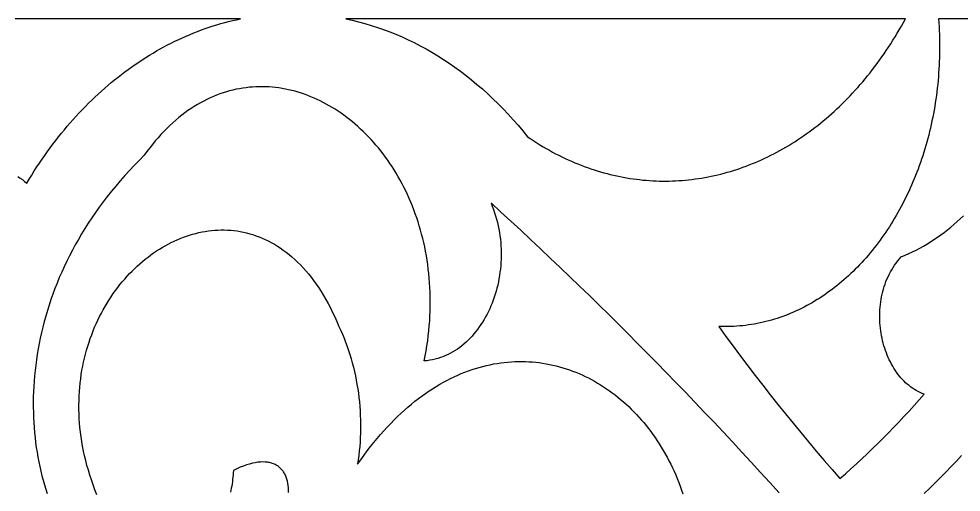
# Model space of a CAD drawing. Extents: x -4950 to -2150, y -1354 to 1346.
# Drawn here: x -3401.8 to -3193, y -985.4 to -880.4 of the extents above; entities that cross this region are included whole.
import ezdxf

# ---------------------------------------------------------------- set-up
doc = ezdxf.new("R2010")
doc.units = 0
doc.layers.add('LAYER_1', color=18, linetype='CONTINUOUS')

msp = doc.modelspace()

# ---------------------------------------------------------------- linework, layer by layer
at = {"layer": 'LAYER_1'}
for points in [[(-3402.02, -915.41), (-3401.5, -915.74), (-3400.99, -916.09), (-3400.49, -916.47), (-3399.99, -916.87), (-3399.45, -915.96), (-3398.9, -915.06), (-3398.34, -914.16), (-3397.78, -913.28), (-3397.2, -912.41), (-3396.62, -911.55), (-3396.03, -910.7), (-3395.43, -909.85), (-3394.83, -909.02), (-3394.21, -908.2), (-3393.59, -907.38), (-3392.97, -906.58), (-3392.33, -905.79), (-3391.69, -905.01), (-3391.04, -904.24), (-3390.39, -903.48), (-3389.72, -902.72), (-3389.05, -901.98), (-3388.38, -901.25), (-3387.7, -900.54), (-3387.01, -899.83), (-3386.31, -899.13), (-3385.61, -898.44), (-3384.91, -897.77), (-3384.19, -897.1), (-3383.47, -896.45), (-3382.75, -895.81), (-3382.02, -895.17), (-3381.28, -894.55), (-3380.54, -893.94), (-3379.79, -893.35), (-3379.04, -892.76), (-3378.28, -892.19), (-3377.52, -891.62), (-3376.75, -891.07), (-3375.98, -890.53), (-3375.2, -890), (-3374.42, -889.49), (-3373.63, -888.98), (-3372.84, -888.49), (-3372.04, -888.01), (-3371.24, -887.54), (-3370.43, -887.08), (-3369.62, -886.64), (-3368.81, -886.2), (-3367.99, -885.78), (-3367.17, -885.38), (-3366.34, -884.98), (-3365.51, -884.6), (-3364.67, -884.23), (-3363.84, -883.87), (-3363, -883.53), (-3362.15, -883.19), (-3361.3, -882.88), (-3360.45, -882.57), (-3359.6, -882.28), (-3358.74, -881.99), (-3357.88, -881.73), (-3357.02, -881.47), (-3356.15, -881.23), (-3355.28, -881), (-3354.41, -880.79), (-3353.53, -880.59), (-3352.66, -880.4), (-3402.58, -880.41)], [(-3174.81, -880.41), (-3197.98, -880.41), (-3197.92, -881.28), (-3197.86, -882.15), (-3197.82, -883.02), (-3197.79, -883.89), (-3197.76, -884.75), (-3197.74, -885.62), (-3197.74, -886.48), (-3197.74, -887.33), (-3197.75, -888.19), (-3197.77, -889.04), (-3197.8, -889.89), (-3197.84, -890.74), (-3197.88, -891.58), (-3197.94, -892.42), (-3198, -893.26), (-3198.07, -894.1), (-3198.16, -894.93), (-3198.24, -895.76), (-3198.34, -896.58), (-3198.45, -897.4), (-3198.56, -898.22), (-3198.68, -899.04), (-3198.82, -899.85), (-3198.95, -900.66), (-3199.1, -901.46), (-3199.26, -902.26), (-3199.42, -903.05), (-3199.59, -903.85), (-3199.77, -904.63), (-3199.95, -905.42), (-3200.15, -906.19), (-3200.35, -906.97), (-3200.56, -907.74), (-3200.78, -908.5), (-3201, -909.27), (-3201.23, -910.02), (-3201.47, -910.77), (-3201.72, -911.52), (-3201.97, -912.26), (-3202.23, -913), (-3202.5, -913.73), (-3202.77, -914.45), (-3203.06, -915.17), (-3203.35, -915.89), (-3203.64, -916.6), (-3203.94, -917.3), (-3204.25, -918), (-3204.57, -918.7), (-3204.89, -919.38), (-3205.22, -920.07), (-3205.56, -920.74), (-3205.9, -921.41), (-3206.25, -922.08), (-3206.61, -922.73), (-3206.97, -923.38), (-3207.34, -924.03), (-3207.71, -924.67), (-3208.09, -925.3), (-3208.48, -925.92), (-3208.87, -926.54), (-3209.27, -927.16), (-3209.68, -927.76), (-3210.09, -928.36), (-3210.5, -928.95), (-3210.93, -929.54), (-3211.35, -930.11), (-3211.79, -930.68), (-3212.23, -931.25), (-3212.67, -931.8), (-3213.12, -932.35), (-3213.58, -932.89), (-3214.04, -933.42), (-3214.5, -933.95), (-3214.98, -934.47), (-3215.45, -934.98), (-3215.93, -935.48), (-3216.42, -935.97), (-3216.91, -936.46), (-3217.41, -936.93), (-3217.91, -937.4), (-3218.42, -937.86), (-3218.93, -938.32), (-3219.45, -938.76), (-3219.97, -939.2), (-3220.5, -939.62), (-3221.03, -940.04), (-3221.56, -940.45), (-3222.1, -940.85), (-3222.64, -941.24), (-3223.19, -941.63), (-3223.74, -942), (-3224.3, -942.36), (-3224.86, -942.72), (-3225.43, -943.06), (-3225.99, -943.4), (-3226.57, -943.73), (-3227.14, -944.04), (-3227.73, -944.35), (-3228.31, -944.65), (-3228.9, -944.94), (-3229.49, -945.21), (-3230.09, -945.48), (-3230.69, -945.74), (-3231.29, -945.99), (-3231.89, -946.22), (-3232.5, -946.45), (-3233.12, -946.67), (-3233.73, -946.87), (-3234.35, -947.07), (-3234.98, -947.25), (-3235.6, -947.43), (-3236.23, -947.59), (-3236.86, -947.74), (-3237.5, -947.88), (-3238.14, -948.01), (-3238.78, -948.13), (-3239.42, -948.24), (-3240.07, -948.34), (-3240.72, -948.42), (-3241.37, -948.5), (-3242.02, -948.56), (-3242.68, -948.61), (-3243.34, -948.65), (-3244, -948.68), (-3244.67, -948.69), (-3245.33, -948.7), (-3246, -948.69), (-3246.67, -948.67), (-3245.08, -950.87), (-3243.47, -953.07), (-3241.86, -955.25), (-3240.23, -957.42), (-3238.59, -959.57), (-3236.93, -961.71), (-3235.27, -963.84), (-3233.59, -965.96), (-3231.91, -968.06), (-3230.21, -970.15), (-3228.5, -972.23), (-3226.78, -974.29), (-3225.06, -976.35), (-3223.32, -978.39), (-3221.57, -980.41), (-3219.81, -982.43), (-3218.59, -981.35), (-3217.38, -980.26), (-3216.18, -979.16), (-3214.98, -978.05), (-3213.78, -976.92), (-3212.6, -975.78), (-3211.42, -974.63), (-3210.25, -973.47), (-3209.08, -972.29), (-3207.92, -971.1), (-3206.77, -969.9), (-3205.63, -968.68), (-3204.49, -967.46), (-3203.36, -966.22), (-3202.24, -964.97), (-3201.12, -963.71), (-3201.58, -963.53), (-3202.02, -963.34), (-3202.46, -963.13), (-3202.89, -962.9), (-3203.31, -962.65), (-3203.72, -962.39), (-3204.12, -962.1), (-3204.51, -961.8), (-3204.89, -961.48), (-3205.26, -961.15), (-3205.62, -960.8), (-3205.97, -960.43), (-3206.31, -960.05), (-3206.64, -959.66), (-3206.96, -959.25), (-3207.27, -958.83), (-3207.57, -958.4), (-3207.85, -957.95), (-3208.13, -957.49), (-3208.39, -957.03), (-3208.64, -956.55), (-3208.88, -956.06), (-3209.11, -955.56), (-3209.33, -955.05), (-3209.53, -954.54), (-3209.72, -954.02), (-3209.9, -953.48), (-3210.06, -952.95), (-3210.22, -952.4), (-3210.36, -951.85), (-3210.48, -951.29), (-3210.6, -950.73), (-3210.7, -950.17), (-3210.78, -949.6), (-3210.86, -949.03), (-3210.91, -948.45), (-3210.96, -947.87), (-3210.99, -947.29), (-3211, -946.71), (-3211, -946.13), (-3210.99, -945.55), (-3210.96, -944.96), (-3210.92, -944.38), (-3210.86, -943.8), (-3210.78, -943.22), (-3210.69, -942.64), (-3210.59, -942.07), (-3210.47, -941.5), (-3210.33, -940.93), (-3210.18, -940.37), (-3210.01, -939.81), (-3209.82, -939.25), (-3209.62, -938.71), (-3209.4, -938.16), (-3209.16, -937.63), (-3208.9, -937.1), (-3208.63, -936.58), (-3208.34, -936.07), (-3208.04, -935.57), (-3207.71, -935.07), (-3207.37, -934.59), (-3207.01, -934.12), (-3206.63, -933.65), (-3206.24, -933.2), (-3205.4, -932.86), (-3204.56, -932.49), (-3203.74, -932.11), (-3202.93, -931.7), (-3202.12, -931.28), (-3201.32, -930.83), (-3200.53, -930.37), (-3199.75, -929.89), (-3198.98, -929.39), (-3198.22, -928.87), (-3197.47, -928.34), (-3196.72, -927.78), (-3195.99, -927.21), (-3195.27, -926.62), (-3194.55, -926.01), (-3193.85, -925.39), (-3193.16, -924.75), (-3192.47, -924.09)], [(-3233.32, -985.57), (-3235.37, -983.3), (-3237.43, -981.04), (-3239.49, -978.79), (-3241.56, -976.54), (-3243.63, -974.3), (-3245.71, -972.08), (-3247.79, -969.86), (-3249.88, -967.65), (-3251.97, -965.45), (-3254.07, -963.25), (-3256.18, -961.07), (-3258.29, -958.9), (-3260.4, -956.73), (-3262.52, -954.57), (-3264.65, -952.42), (-3266.78, -950.28), (-3268.91, -948.15), (-3271.05, -946.03), (-3273.2, -943.92), (-3275.35, -941.81), (-3277.51, -939.71), (-3279.67, -937.63), (-3281.84, -935.55), (-3284.01, -933.48), (-3286.18, -931.42), (-3288.37, -929.37), (-3290.55, -927.33), (-3292.74, -925.3), (-3294.94, -923.27), (-3297.14, -921.26), (-3296.85, -921.97), (-3296.58, -922.69), (-3296.34, -923.42), (-3296.11, -924.15), (-3295.9, -924.88), (-3295.71, -925.62), (-3295.54, -926.36), (-3295.4, -927.1), (-3295.27, -927.84), (-3295.16, -928.58), (-3295.06, -929.32), (-3294.99, -930.06), (-3294.94, -930.8), (-3294.9, -931.54), (-3294.88, -932.28), (-3294.89, -933.02), (-3294.9, -933.75), (-3294.94, -934.48), (-3294.99, -935.21), (-3295.06, -935.93), (-3295.15, -936.65), (-3295.25, -937.36), (-3295.37, -938.07), (-3295.51, -938.77), (-3295.66, -939.47), (-3295.83, -940.15), (-3296.01, -940.84), (-3296.21, -941.51), (-3296.42, -942.17), (-3296.65, -942.83), (-3296.9, -943.47), (-3297.16, -944.11), (-3297.43, -944.74), (-3297.72, -945.35), (-3298.02, -945.95), (-3298.33, -946.55), (-3298.66, -947.12), (-3299, -947.69), (-3299.36, -948.24), (-3299.73, -948.78), (-3300.11, -949.31), (-3300.5, -949.82), (-3300.91, -950.31), (-3301.33, -950.79), (-3301.76, -951.26), (-3302.2, -951.7), (-3302.65, -952.13), (-3303.12, -952.54), (-3303.59, -952.94), (-3304.08, -953.31), (-3304.58, -953.67), (-3305.09, -954), (-3305.6, -954.32), (-3306.13, -954.61), (-3306.67, -954.89), (-3307.22, -955.14), (-3307.78, -955.37), (-3308.34, -955.58), (-3308.92, -955.76), (-3309.5, -955.92), (-3310.1, -956.06), (-3310.7, -956.17), (-3311.31, -956.26), (-3311.93, -956.32), (-3311.71, -955.19), (-3311.51, -954.06), (-3311.33, -952.94), (-3311.17, -951.83), (-3311.04, -950.72), (-3310.92, -949.62), (-3310.82, -948.52), (-3310.73, -947.43), (-3310.67, -946.35), (-3310.63, -945.27), (-3310.6, -944.2), (-3310.59, -943.14), (-3310.6, -942.09), (-3310.63, -941.04), (-3310.68, -940), (-3310.74, -938.97), (-3310.82, -937.95), (-3310.92, -936.93), (-3311.03, -935.93), (-3311.16, -934.93), (-3311.31, -933.94), (-3311.47, -932.96), (-3311.65, -931.99), (-3311.84, -931.03), (-3312.05, -930.07), (-3312.27, -929.13), (-3312.51, -928.2), (-3312.76, -927.27), (-3313.03, -926.36), (-3313.31, -925.45), (-3313.6, -924.56), (-3313.91, -923.68), (-3314.23, -922.8), (-3314.57, -921.94), (-3314.92, -921.09), (-3315.28, -920.25), (-3315.65, -919.42), (-3316.04, -918.6), (-3316.44, -917.79), (-3316.85, -917), (-3317.27, -916.22), (-3317.71, -915.44), (-3318.15, -914.68), (-3318.61, -913.94), (-3319.08, -913.2), (-3319.55, -912.48), (-3320.04, -911.77), (-3320.54, -911.07), (-3321.05, -910.39), (-3321.57, -909.72), (-3322.09, -909.06), (-3322.63, -908.42), (-3323.18, -907.79), (-3323.73, -907.17), (-3324.3, -906.57), (-3324.87, -905.98), (-3325.45, -905.41), (-3326.04, -904.85), (-3326.63, -904.3), (-3327.24, -903.77), (-3327.85, -903.26), (-3328.47, -902.76), (-3329.09, -902.27), (-3329.72, -901.8), (-3330.36, -901.35), (-3331.01, -900.91), (-3331.66, -900.48), (-3332.31, -900.08), (-3332.97, -899.69), (-3333.64, -899.31), (-3334.31, -898.95), (-3334.99, -898.61), (-3335.67, -898.28), (-3336.36, -897.98), (-3337.05, -897.69), (-3337.75, -897.41), (-3338.44, -897.15), (-3339.15, -896.92), (-3339.85, -896.69), (-3340.56, -896.49), (-3341.27, -896.3), (-3341.99, -896.14), (-3342.7, -895.99), (-3343.42, -895.86), (-3344.14, -895.74), (-3344.87, -895.65), (-3345.59, -895.58), (-3346.32, -895.52), (-3347.05, -895.48), (-3347.77, -895.47), (-3348.5, -895.47), (-3349.23, -895.49), (-3349.96, -895.53), (-3350.69, -895.59), (-3351.42, -895.68), (-3352.15, -895.78), (-3352.88, -895.9), (-3353.61, -896.04), (-3354.34, -896.21), (-3355.06, -896.39), (-3355.79, -896.6), (-3356.51, -896.83), (-3357.23, -897.08), (-3357.95, -897.35), (-3358.66, -897.64), (-3359.38, -897.95), (-3360.09, -898.29), (-3360.8, -898.64), (-3361.5, -899.02), (-3362.2, -899.43), (-3362.9, -899.85), (-3363.6, -900.3), (-3364.29, -900.77), (-3364.97, -901.27), (-3365.65, -901.78), (-3366.33, -902.32), (-3367, -902.89), (-3367.66, -903.48), (-3368.33, -904.09), (-3368.98, -904.72), (-3369.63, -905.38), (-3370.27, -906.07), (-3370.91, -906.78), (-3371.54, -907.51), (-3372.16, -908.27), (-3372.78, -909.05), (-3373.39, -909.86), (-3373.99, -910.69), (-3375.12, -911.81), (-3376.21, -912.93), (-3377.28, -914.06), (-3378.32, -915.2), (-3379.32, -916.35), (-3380.3, -917.5), (-3381.26, -918.66), (-3382.18, -919.83), (-3383.07, -921), (-3383.94, -922.18), (-3384.78, -923.36), (-3385.59, -924.55), (-3386.38, -925.74), (-3387.14, -926.93), (-3387.87, -928.13), (-3388.58, -929.34), (-3389.26, -930.54), (-3389.91, -931.75), (-3390.54, -932.97), (-3391.14, -934.18), (-3391.72, -935.4), (-3392.27, -936.61), (-3392.8, -937.83), (-3393.3, -939.05), (-3393.78, -940.27), (-3394.23, -941.49), (-3394.66, -942.71), (-3395.07, -943.93), (-3395.45, -945.15), (-3395.81, -946.37), (-3396.15, -947.59), (-3396.46, -948.8), (-3396.75, -950.02), (-3397.02, -951.23), (-3397.27, -952.44), (-3397.49, -953.64), (-3397.69, -954.84), (-3397.88, -956.04), (-3398.04, -957.23), (-3398.18, -958.42), (-3398.29, -959.61), (-3398.39, -960.79), (-3398.47, -961.96), (-3398.53, -963.13), (-3398.57, -964.29), (-3398.58, -965.45), (-3398.58, -966.6), (-3398.56, -967.74), (-3398.52, -968.87), (-3398.46, -970), (-3398.39, -971.12), (-3398.29, -972.23), (-3398.18, -973.33), (-3398.05, -974.42), (-3397.9, -975.51), (-3397.73, -976.58), (-3397.55, -977.65), (-3397.35, -978.7), (-3397.13, -979.74), (-3396.9, -980.78), (-3396.65, -981.8), (-3396.38, -982.81), (-3396.1, -983.8), (-3395.8, -984.79), (-3395.49, -985.76)], [(-3384.48, -986), (-3384.91, -984.9), (-3385.31, -983.81), (-3385.69, -982.73), (-3386.04, -981.65), (-3386.37, -980.57), (-3386.67, -979.5), (-3386.95, -978.43), (-3387.2, -977.37), (-3387.43, -976.31), (-3387.63, -975.26), (-3387.82, -974.21), (-3387.97, -973.17), (-3388.11, -972.14), (-3388.22, -971.11), (-3388.31, -970.09), (-3388.38, -969.07), (-3388.43, -968.06), (-3388.46, -967.06), (-3388.46, -966.07), (-3388.44, -965.08), (-3388.41, -964.1), (-3388.35, -963.13), (-3388.28, -962.17), (-3388.18, -961.22), (-3388.07, -960.27), (-3387.93, -959.33), (-3387.78, -958.4), (-3387.61, -957.49), (-3387.42, -956.58), (-3387.22, -955.68), (-3386.99, -954.79), (-3386.75, -953.91), (-3386.5, -953.04), (-3386.22, -952.18), (-3385.93, -951.33), (-3385.63, -950.49), (-3385.31, -949.67), (-3384.97, -948.85), (-3384.62, -948.05), (-3384.25, -947.26), (-3383.87, -946.48), (-3383.48, -945.71), (-3383.07, -944.96), (-3382.65, -944.22), (-3382.22, -943.49), (-3381.77, -942.77), (-3381.31, -942.07), (-3380.84, -941.38), (-3380.36, -940.7), (-3379.86, -940.04), (-3379.36, -939.39), (-3378.84, -938.76), (-3378.31, -938.14), (-3377.77, -937.53), (-3377.23, -936.94), (-3376.67, -936.37), (-3376.1, -935.81), (-3375.53, -935.27), (-3374.94, -934.74), (-3374.35, -934.23), (-3373.75, -933.73), (-3373.14, -933.26), (-3372.52, -932.79), (-3371.9, -932.35), (-3371.26, -931.92), (-3370.63, -931.51), (-3369.98, -931.12), (-3369.33, -930.74), (-3368.68, -930.38), (-3368.02, -930.04), (-3367.35, -929.72), (-3366.68, -929.42), (-3366, -929.14), (-3365.32, -928.87), (-3364.64, -928.63), (-3363.95, -928.4), (-3363.26, -928.19), (-3362.57, -928.01), (-3361.87, -927.84), (-3361.17, -927.69), (-3360.47, -927.57), (-3359.77, -927.46), (-3359.07, -927.38), (-3358.36, -927.32), (-3357.65, -927.27), (-3356.95, -927.25), (-3356.24, -927.26), (-3355.53, -927.28), (-3354.83, -927.33), (-3354.12, -927.39), (-3353.42, -927.48), (-3352.71, -927.6), (-3352.01, -927.73), (-3351.31, -927.89), (-3350.62, -928.08), (-3349.92, -928.28), (-3349.23, -928.52), (-3348.54, -928.77), (-3347.85, -929.05), (-3347.17, -929.35), (-3346.49, -929.68), (-3345.82, -930.04), (-3345.15, -930.41), (-3344.49, -930.82), (-3343.83, -931.25), (-3343.18, -931.7), (-3342.53, -932.18), (-3341.89, -932.69), (-3341.25, -933.23), (-3340.63, -933.79), (-3340.01, -934.38), (-3339.39, -934.99), (-3338.79, -935.63), (-3338.19, -936.3), (-3337.6, -937), (-3337.02, -937.72), (-3336.45, -938.48), (-3335.89, -939.26), (-3335.33, -940.07), (-3334.79, -940.91), (-3334.26, -941.78), (-3333.74, -942.67), (-3333.22, -943.6), (-3332.72, -944.56), (-3332.23, -945.54), (-3331.76, -946.56), (-3331.29, -947.6), (-3330.84, -948.68), (-3330.44, -949.54), (-3330.07, -950.41), (-3329.7, -951.29), (-3329.36, -952.18), (-3329.03, -953.08), (-3328.72, -953.99), (-3328.42, -954.91), (-3328.14, -955.83), (-3327.88, -956.76), (-3327.64, -957.7), (-3327.41, -958.65), (-3327.2, -959.6), (-3327.01, -960.55), (-3326.84, -961.51), (-3326.68, -962.48), (-3326.54, -963.45), (-3326.42, -964.43), (-3326.31, -965.4), (-3326.23, -966.39), (-3326.16, -967.37), (-3326.1, -968.36), (-3326.07, -969.35), (-3326.05, -970.34), (-3326.05, -971.33), (-3326.07, -972.32), (-3326.11, -973.31), (-3326.17, -974.31), (-3326.24, -975.3), (-3326.33, -976.29), (-3326.44, -977.28), (-3326.57, -978.27), (-3326.71, -979.25), (-3326, -978.23), (-3325.28, -977.24), (-3324.56, -976.27), (-3323.83, -975.32), (-3323.1, -974.41), (-3322.36, -973.51), (-3321.62, -972.64), (-3320.87, -971.8), (-3320.12, -970.98), (-3319.37, -970.18), (-3318.61, -969.41), (-3317.85, -968.66), (-3317.08, -967.94), (-3316.31, -967.24), (-3315.54, -966.56), (-3314.77, -965.91), (-3313.99, -965.28), (-3313.21, -964.67), (-3312.43, -964.08), (-3311.65, -963.52), (-3310.86, -962.98), (-3310.07, -962.47), (-3309.28, -961.97), (-3308.49, -961.5), (-3307.7, -961.05), (-3306.91, -960.63), (-3306.11, -960.22), (-3305.32, -959.84), (-3304.52, -959.47), (-3303.72, -959.13), (-3302.93, -958.81), (-3302.13, -958.51), (-3301.34, -958.23), (-3300.54, -957.98), (-3299.74, -957.74), (-3298.95, -957.52), (-3298.15, -957.32), (-3297.36, -957.15), (-3296.57, -956.99), (-3295.78, -956.85), (-3294.99, -956.74), (-3294.2, -956.64), (-3293.41, -956.56), (-3292.63, -956.5), (-3291.85, -956.46), (-3291.07, -956.44), (-3290.29, -956.44), (-3289.52, -956.45), (-3288.75, -956.49), (-3287.98, -956.54), (-3287.21, -956.61), (-3286.45, -956.7), (-3285.7, -956.81), (-3284.94, -956.93), (-3284.19, -957.08), (-3283.44, -957.24), (-3282.7, -957.41), (-3281.96, -957.61), (-3281.23, -957.82), (-3280.5, -958.05), (-3279.78, -958.29), (-3279.06, -958.55), (-3278.35, -958.83), (-3277.64, -959.12), (-3276.94, -959.43), (-3276.25, -959.76), (-3275.56, -960.1), (-3274.87, -960.46), (-3274.2, -960.83), (-3273.53, -961.22), (-3272.86, -961.62), (-3272.2, -962.04), (-3271.55, -962.47), (-3270.91, -962.92), (-3270.28, -963.38), (-3269.65, -963.86), (-3269.03, -964.35), (-3268.42, -964.85), (-3267.81, -965.37), (-3267.22, -965.9), (-3266.63, -966.45), (-3266.05, -967.01), (-3265.48, -967.58), (-3264.92, -968.17), (-3264.37, -968.77), (-3263.83, -969.38), (-3263.3, -970), (-3262.77, -970.64), (-3262.26, -971.29), (-3261.76, -971.96), (-3261.26, -972.63), (-3260.78, -973.32), (-3260.31, -974.02), (-3259.85, -974.73), (-3259.4, -975.45), (-3258.96, -976.18), (-3258.53, -976.92), (-3258.11, -977.68), (-3257.71, -978.45), (-3257.31, -979.22), (-3256.93, -980.01), (-3256.56, -980.81), (-3256.21, -981.62), (-3255.86, -982.44), (-3255.53, -983.27), (-3255.21, -984.11), (-3254.91, -984.96), (-3254.61, -985.82)], [(-3342.01, -985.53), (-3342.01, -984.98), (-3342.04, -984.45), (-3342.09, -983.94), (-3342.16, -983.45), (-3342.26, -982.98), (-3342.38, -982.53), (-3342.45, -982.31), (-3342.52, -982.1), (-3342.6, -981.89), (-3342.69, -981.69), (-3342.79, -981.5), (-3342.89, -981.31), (-3342.99, -981.12), (-3343.11, -980.95), (-3343.23, -980.77), (-3343.35, -980.61), (-3343.48, -980.45), (-3343.62, -980.3), (-3343.76, -980.15), (-3343.91, -980.01), (-3344.07, -979.88), (-3344.23, -979.75), (-3344.4, -979.63), (-3344.57, -979.52), (-3344.75, -979.41), (-3344.94, -979.32), (-3345.13, -979.22), (-3345.33, -979.14), (-3345.54, -979.07), (-3345.75, -979), (-3345.97, -978.94), (-3346.19, -978.89), (-3346.42, -978.84), (-3346.66, -978.8), (-3347.15, -978.76), (-3347.67, -978.74), (-3348.21, -978.76), (-3348.78, -978.81), (-3349.37, -978.9), (-3349.99, -979.03), (-3350.63, -979.19), (-3351.3, -979.39), (-3351.99, -979.64), (-3352.71, -979.92), (-3353.45, -980.24), (-3354.22, -980.6), (-3354.25, -981.12), (-3354.29, -981.62), (-3354.34, -982.13), (-3354.39, -982.62), (-3354.45, -983.11), (-3354.52, -983.59), (-3354.6, -984.07), (-3354.69, -984.54), (-3354.78, -985), (-3354.88, -985.45)], [(-3192.85, -977.28), (-3194.01, -978.53), (-3195.18, -979.76), (-3196.35, -980.98), (-3197.54, -982.19), (-3198.73, -983.38), (-3199.93, -984.56), (-3201.13, -985.73)]]:
    msp.add_lwpolyline(points, dxfattribs=at)
msp.add_lwpolyline([(-3289.03, -906.59), (-3288.35, -907.05), (-3287.67, -907.5), (-3286.98, -907.93), (-3286.29, -908.36), (-3285.6, -908.78), (-3284.91, -909.18), (-3284.21, -909.58), (-3283.52, -909.96), (-3282.82, -910.33), (-3282.12, -910.69), (-3281.42, -911.04), (-3280.71, -911.37), (-3280.01, -911.7), (-3279.3, -912.01), (-3278.59, -912.32), (-3277.88, -912.61), (-3277.17, -912.89), (-3276.46, -913.16), (-3275.74, -913.42), (-3275.03, -913.67), (-3274.31, -913.91), (-3273.59, -914.13), (-3272.87, -914.35), (-3272.15, -914.55), (-3271.43, -914.75), (-3270.71, -914.93), (-3269.99, -915.1), (-3269.27, -915.26), (-3268.54, -915.41), (-3267.82, -915.55), (-3267.1, -915.68), (-3266.37, -915.8), (-3265.65, -915.91), (-3264.92, -916.01), (-3264.2, -916.09), (-3263.47, -916.17), (-3262.75, -916.23), (-3262.02, -916.29), (-3261.3, -916.33), (-3260.57, -916.36), (-3259.85, -916.39), (-3259.12, -916.4), (-3258.4, -916.4), (-3257.67, -916.39), (-3256.95, -916.37), (-3256.23, -916.34), (-3255.5, -916.3), (-3254.78, -916.25), (-3254.06, -916.19), (-3253.34, -916.12), (-3252.62, -916.03), (-3251.91, -915.94), (-3251.19, -915.84), (-3250.47, -915.73), (-3249.76, -915.6), (-3249.04, -915.47), (-3248.33, -915.33), (-3247.62, -915.17), (-3246.91, -915.01), (-3246.2, -914.84), (-3245.5, -914.65), (-3244.79, -914.46), (-3244.09, -914.25), (-3243.39, -914.04), (-3242.69, -913.82), (-3241.99, -913.58), (-3241.3, -913.34), (-3240.6, -913.08), (-3239.91, -912.82), (-3239.22, -912.54), (-3238.54, -912.26), (-3237.85, -911.97), (-3237.17, -911.66), (-3236.49, -911.35), (-3235.81, -911.03), (-3235.14, -910.69), (-3234.47, -910.35), (-3233.8, -910), (-3233.13, -909.64), (-3232.47, -909.26), (-3231.81, -908.88), (-3231.15, -908.49), (-3230.5, -908.09), (-3229.84, -907.68), (-3229.2, -907.26), (-3228.55, -906.83), (-3227.91, -906.39), (-3227.27, -905.94), (-3226.64, -905.48), (-3226.01, -905.01), (-3225.38, -904.54), (-3224.75, -904.05), (-3224.13, -903.55), (-3223.52, -903.05), (-3222.9, -902.53), (-3222.3, -902.01), (-3221.69, -901.47), (-3221.09, -900.93), (-3220.49, -900.38), (-3219.9, -899.82), (-3219.31, -899.24), (-3218.73, -898.66), (-3218.15, -898.08), (-3217.58, -897.48), (-3217.01, -896.87), (-3216.44, -896.25), (-3215.88, -895.63), (-3215.32, -894.99), (-3214.77, -894.35), (-3214.23, -893.69), (-3213.69, -893.03), (-3213.15, -892.36), (-3212.62, -891.68), (-3212.09, -890.99), (-3211.57, -890.29), (-3211.05, -889.58), (-3210.54, -888.87), (-3210.04, -888.14), (-3209.54, -887.41), (-3209.05, -886.67), (-3208.56, -885.92), (-3208.08, -885.16), (-3207.6, -884.39), (-3207.13, -883.61), (-3206.66, -882.82), (-3206.2, -882.03), (-3205.75, -881.22), (-3205.3, -880.41), (-3329.29, -880.4), (-3327.88, -880.71), (-3326.48, -881.05), (-3325.08, -881.43), (-3323.69, -881.85), (-3322.3, -882.29), (-3320.93, -882.77), (-3319.56, -883.29), (-3318.2, -883.84), (-3316.85, -884.42), (-3315.5, -885.04), (-3314.17, -885.69), (-3312.85, -886.37), (-3311.54, -887.08), (-3310.24, -887.83), (-3308.94, -888.61), (-3307.67, -889.42), (-3306.4, -890.26), (-3305.14, -891.13), (-3303.9, -892.04), (-3302.67, -892.98), (-3301.45, -893.95), (-3300.25, -894.94), (-3299.06, -895.97), (-3297.88, -897.03), (-3296.72, -898.12), (-3295.58, -899.24), (-3294.44, -900.4), (-3293.33, -901.57), (-3292.23, -902.78), (-3291.15, -904.02), (-3290.08, -905.29)], close=True, dxfattribs=at)

doc.saveas('drawing.dxf')
